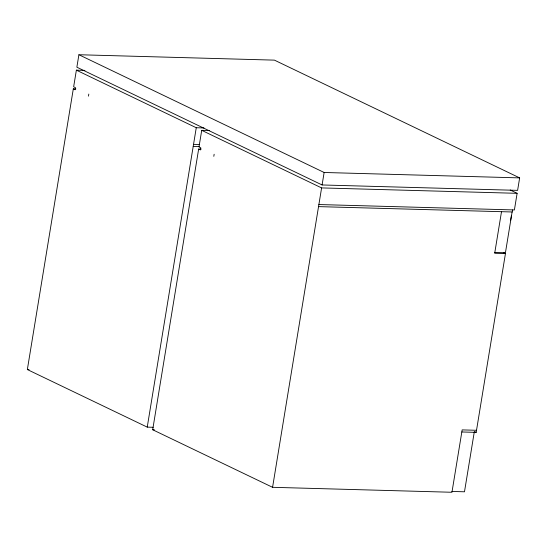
<?xml version="1.0" encoding="UTF-8"?>
<svg xmlns="http://www.w3.org/2000/svg" width="547" height="547" viewBox="0 0 547 547"><rect width="100%" height="100%" fill="white"/><g stroke="black" fill="none" stroke-linecap="round" stroke-linejoin="round"><path stroke-width="0.82" d="M153.215 427.289L147.239 427.125L27.35 369.553L73.312 88.874L75.869 88.942M84.915 70.399L76.375 70.16L73.654 86.795L75.472 87.664L75.13 89.742L73.312 88.874M78.905 54.734L76.86 67.206L322.087 184.961L517.606 190.363L519.65 177.891L274.423 60.136L78.905 54.734L324.132 172.483L519.65 177.891M88.47 96.149L88.812 94.07M147.239 427.125L196.264 127.731L76.375 70.16M476.519 430.291L462.167 429.894L451.952 492.266L272.577 487.309L152.688 429.744L198.65 149.058L201.2 149.126M209.398 130.555L201.713 130.343L198.992 146.979L200.811 147.847L200.469 149.933L198.65 149.058M213.809 156.333L214.144 154.254M272.577 487.309L321.602 187.915L201.713 130.343M322.087 184.961L324.132 172.483M501.503 211.682L494.693 253.268L505.455 253.562L476.177 432.369L461.825 431.973M474.358 431.501L464.485 491.794L451.822 491.445M510.563 220.721L511.418 215.525M512.108 211.99L505.435 252.741L494.536 252.44M512.607 209.904L512.265 211.983L318.539 206.622M510.207 190L517.12 193.317L514.399 209.952L318.88 204.544M196.264 127.731L203.949 127.943M193.542 144.36L199.518 144.524M193.2 146.439L199.156 146.603M321.602 187.915L517.12 193.317M27.35 369.553L29.059 369.601M152.688 429.744L154.398 429.785M503.637 252.693L505.455 253.562M474.967 431.788L476.177 432.369"/></g></svg>
